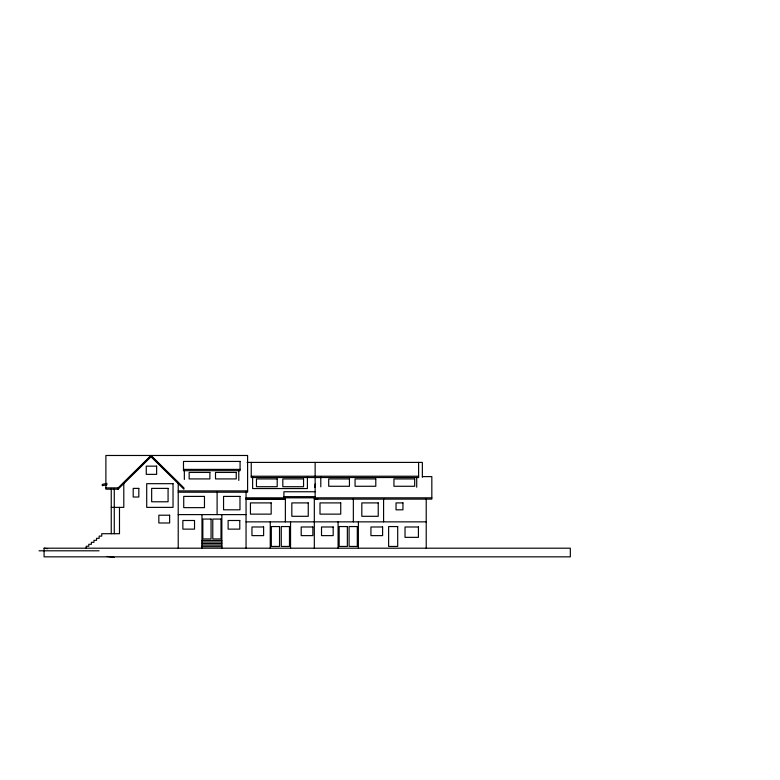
<?xml version="1.0" encoding="UTF-8"?>
<svg xmlns="http://www.w3.org/2000/svg" width="780" height="780" viewBox="0 0 780 780"><rect width="100%" height="100%" fill="white"/><g stroke="black" fill="none" stroke-linecap="round" stroke-linejoin="round"><path stroke-width="1.17" d="M314.944 487.51L315.139 484.029M105.885 487.89L118.111 487.89L151.008 455.481L183.905 487.89L183.905 489.187L151.008 456.778L151.008 455.481M122.831 483.678L151.008 455.91L178.22 482.713L178.22 548.203M178.22 492.2L247.601 492.2L247.601 455.481L105.885 455.481L105.885 489.187L118.111 489.187L151.008 456.778M106.977 483.385L102.287 484.38L102.287 485.677L107.055 484.663M317.86 498.849L314.32 499.122L431.827 499.122L431.827 476.609L422.36 476.609M247.084 462.404L422.36 462.404L422.36 477.262M183.485 469.394L240.084 469.394M251.238 476.229L418.606 476.229M105.748 484.819L106.353 484.819M178.22 490.903L247.601 490.903M315.139 491.751L283.901 491.751L283.901 497.952M283.901 496.636L315.139 496.636M246.051 497.825L431.827 497.825M246.051 498.869L285.373 498.869M246.051 499.122L285.373 499.122M111.247 507.38L123.796 507.38L123.796 482.723M178.22 514.605L246.051 514.605M246.051 521.859L426.221 521.859M201.981 540.442L221.851 540.442M201.981 542.002L221.851 542.002M201.981 543.553L221.851 543.553M201.981 545.113L221.851 545.113M201.981 546.663L221.851 546.663M44.08 548.203L570.326 548.203L570.326 556.842L44.08 556.842L44.08 548.203L47.648 548.672M39 550.797L99.06 550.797M107.133 556.481L114.27 557.417M426.221 498.488L426.221 548.203M418.606 462.404L418.606 477.526L251.238 477.526L251.238 462.404M416.715 477.448L416.715 487.198M383.584 498.488L383.584 521.859M358.381 521.859L358.381 548.203M353.35 498.488L353.35 521.859M338.081 521.859L338.081 548.203M320.794 476.941L320.794 486.827M315.139 462.404L315.139 497.952M314.32 497.679L314.32 548.203M307.408 476.697L307.408 488.553L252.613 488.553L252.613 476.697M290.55 521.859L290.55 548.203M285.373 497.581L285.373 521.859M270.25 521.859L270.25 548.203M246.051 491.264L246.051 548.203M238.787 469.96L238.787 480.431M221.851 514.605L221.851 548.203M217.103 491.654L217.103 514.605M201.981 514.605L201.981 548.203M184.343 469.96L184.343 479.456M119.486 507.38L119.486 533.715L101.741 533.715L101.741 536.133L99.148 536.084L99.148 538.327L96.564 538.327L96.564 540.316L93.97 540.316L93.97 542.305L91.377 542.305L91.377 544.294L88.784 544.294L88.784 546.244L86.19 546.244L86.19 548.203M118.111 487.89L118.111 489.187M114.27 488.416L114.27 533.715M111.247 488.416L111.247 533.715M240.084 461.438L183.485 461.438L183.485 470.691L240.084 470.691L240.084 461.438M156.624 466.157L146.26 466.157L146.26 474.367L156.624 474.367L156.624 466.157M209.888 472.436L189.15 472.436L189.15 478.92L209.888 478.92L209.888 472.436M236.243 472.436L215.504 472.436L215.504 478.92L236.243 478.92L236.243 472.436M277.202 478.93L256.464 478.93L256.464 486.71L277.202 486.71L277.202 478.93M303.556 478.93L282.818 478.93L282.818 486.71L303.556 486.71L303.556 478.93M349.44 478.93L328.702 478.93L328.702 486.272L349.44 486.272L349.44 478.93M375.794 478.93L355.056 478.93L355.056 486.272L375.794 486.272L375.794 478.93M414.677 478.93L393.939 478.93L393.939 486.272L414.677 486.272L414.677 478.93M173.033 483.678L146.708 483.678L146.708 507.38L173.033 507.38L173.033 483.678M138.82 488.387L133.204 488.387L133.204 497.026L138.82 497.026L138.82 488.387M168.08 488.387L151.661 488.387L151.661 501.784L168.08 501.784L168.08 488.387M204.467 496.411L183.729 496.411L183.729 507.643L204.467 507.643L204.467 496.411M239.977 496.411L223.558 496.411L223.558 509.808L239.977 509.808L239.977 496.411M271.177 502.905L250.439 502.905L250.439 514.137L271.177 514.137L271.177 502.905M308.246 502.905L291.827 502.905L291.827 516.301L308.246 516.301L308.246 502.905M340.733 502.905L319.995 502.905L319.995 514.137L340.733 514.137L340.733 502.905M378.232 502.905L361.822 502.905L361.822 516.301L378.232 516.301L378.232 502.905M402.948 502.905L396.035 502.905L396.035 509.818L402.948 509.818L402.948 502.905M169.64 515.209L158.837 515.209L158.837 522.99L169.64 522.99L169.64 515.209M211.058 519.061L202.849 519.061L202.849 538.931L211.058 538.931L211.058 519.061M220.993 519.061L212.784 519.061L212.784 538.931L220.993 538.931L220.993 519.061M194.522 520.494L182.861 520.494L182.861 529.133L194.522 529.133L194.522 520.494M239.782 520.494L228.121 520.494L228.121 529.133L239.782 529.133L239.782 520.494M279.532 526.558L271.323 526.558L271.323 546.439L279.532 546.439L279.532 526.558M289.477 526.558L281.268 526.558L281.268 546.439L289.477 546.439L289.477 526.558M347.363 526.558L339.163 526.558L339.163 546.439L347.363 546.439L347.363 526.558M357.308 526.558L349.099 526.558L349.099 546.439L357.308 546.439L357.308 526.558M397.702 526.558L388.625 526.558L388.625 546.439L397.702 546.439L397.702 526.558M263.62 526.987L251.96 526.987L251.96 535.626L263.62 535.626L263.62 526.987M312.877 526.987L301.207 526.987L301.207 535.626L312.877 535.626L312.877 526.987M333.177 526.987L321.516 526.987L321.516 535.626L333.177 535.626L333.177 526.987M382.61 526.987L370.939 526.987L370.939 535.626L382.61 535.626L382.61 526.987M418.421 526.987L405.025 526.987L405.025 537.352L418.421 537.352L418.421 526.987"/></g></svg>
